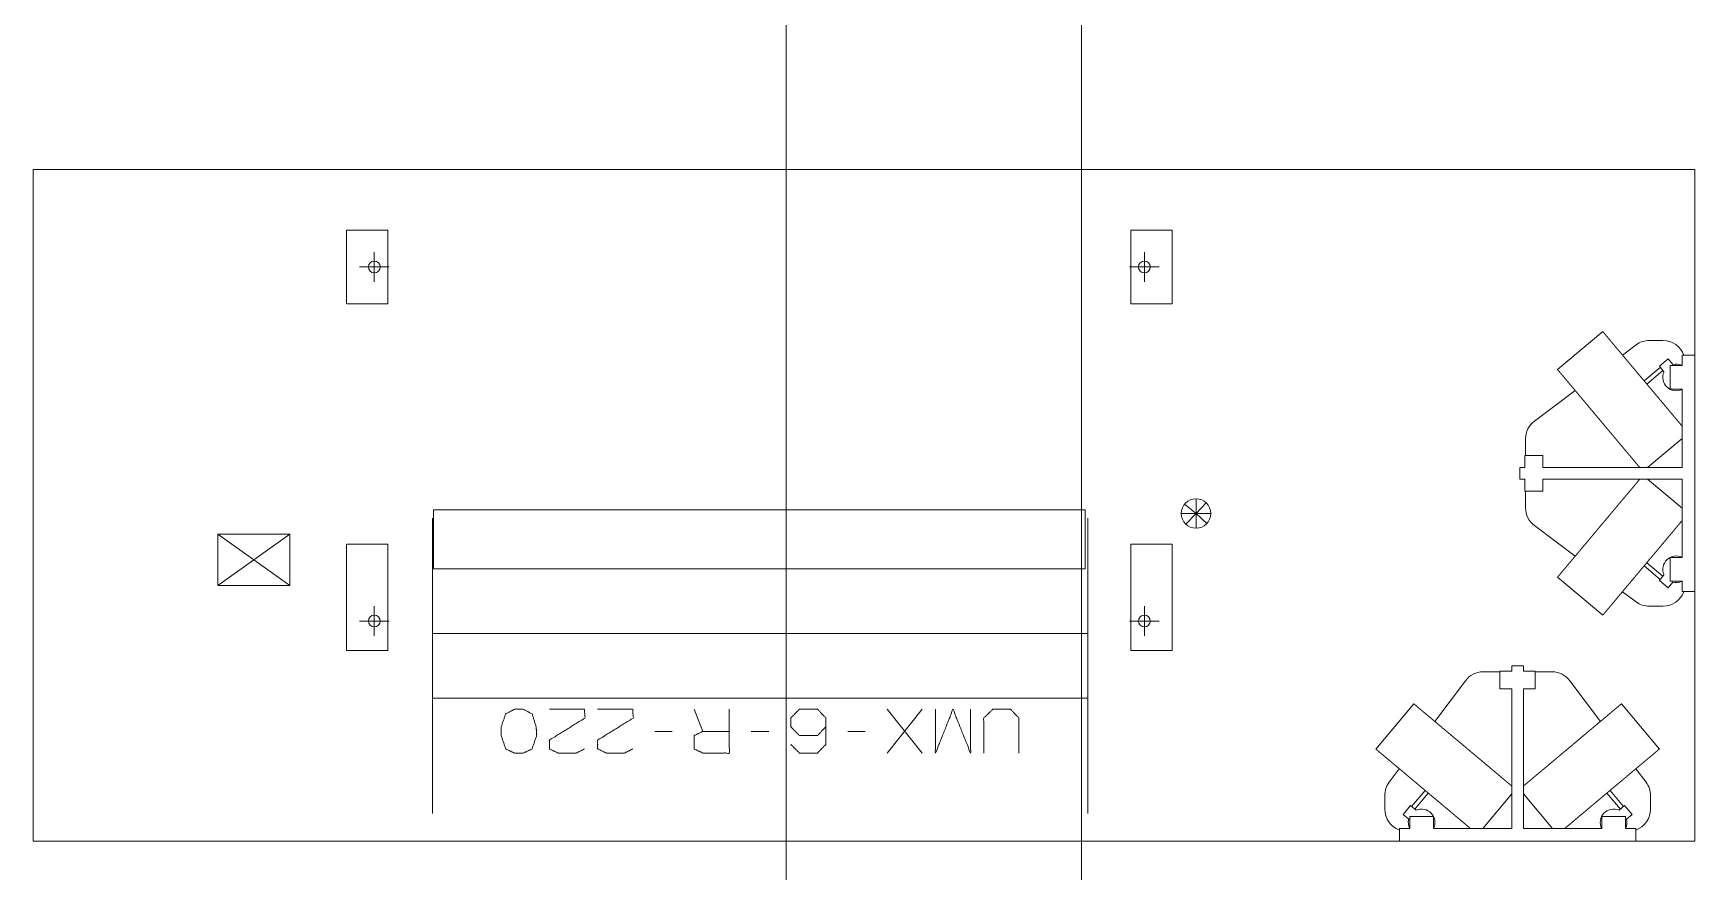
# Model space of a CAD drawing. Header units: millimetres. Extents: x 3056 to 110866, y 16649 to 58349.
# Drawn here: x 21756 to 27383, y 21369 to 24209 of the extents above; entities that cross this region are included whole.
import ezdxf

# ---------------------------------------------------------------- set-up
doc = ezdxf.new("R2010")
doc.units = ezdxf.units.MM
doc.layers.add('1', color=7, linetype='Continuous', true_color=0xffffff)

msp = doc.modelspace()

# ---------------------------------------------------------------- linework, layer by layer
at = {"layer": '1', "color": 143, "linetype": 'Continuous', "lineweight": 13}
for p, q in [((24306.5, 54363.3), (24306.5, 17870.4)), ((25306.5, 17870.4), (25306.5, 52663.3))]:
    msp.add_line(p, q, dxfattribs=at)
at = {"layer": '1', "color": 80, "linetype": 'Continuous', "lineweight": 13}
for p, q in [((21756.5, 21473.3), (21756.5, 23747.3)), ((21756.5, 21473.3), (21756.5, 23747.3)), ((21756.5, 23747.3), (27383.5, 23747.3)), ((21756.5, 23747.3), (27383.5, 23747.3)), ((27383.5, 23747.3), (27383.5, 21473.3)), ((27383.5, 23747.3), (27383.5, 21473.3)), ((22957, 23542.3), (22817, 23542.3)), ((22817, 23542.3), (22817, 23292.3)), ((22957, 23292.3), (22957, 23542.3)), ((25614, 23542.3), (25474, 23542.3)), ((25474, 23542.3), (25474, 23292.3)), ((25614, 23292.3), (25614, 23542.3)), ((22911.5, 23367.3), (22911.5, 23467.3)), ((25519.5, 23367.3), (25519.5, 23467.3)), ((22961.5, 23417.3), (22861.5, 23417.3)), ((25569.5, 23417.3), (25469.5, 23417.3)), ((22817, 23292.3), (22957, 23292.3)), ((25474, 23292.3), (25614, 23292.3)), ((27071.8, 23198.6), (26918.6, 23070)), ((27184.5, 23153.3), (27138.7, 23118.9)), ((27229.5, 23168.3), (27275.5, 23168.3)), ((27266.4, 23077.2), (27212, 23031.6)), ((27263.5, 23080.7), (27293.6, 23105.9)), ((27279.2, 23061.9), (27263.5, 23080.7)), ((27309.3, 23087.2), (27293.6, 23105.9)), ((27340.5, 23083.3), (27300.5, 23083.3)), ((27300.5, 23003.3), (27300.5, 23083.3)), ((27340.5, 23118.3), (27340.5, 23083.3)), ((27383.5, 23118.3), (27340.5, 23118.3)), ((27221, 23020.8), (27275.4, 23066.5)), ((26978.4, 22998.8), (26840.5, 22895.3)), ((27340.5, 23003.3), (27300.5, 23003.3)), ((27340.5, 23003.3), (27340.5, 22738.3)), ((26810.5, 22778.3), (26810.5, 22835.3)), ((27223.4, 22738.3), (27340.5, 22836.5)), ((26808.5, 22738.3), (26790.5, 22738.3)), ((26790.5, 22698.3), (26790.5, 22738.3)), ((26868.5, 22778.3), (26808.5, 22778.3)), ((26808.5, 22738.3), (26808.5, 22778.3)), ((26868.5, 22738.3), (26868.5, 22778.3)), ((27340.5, 22738.3), (26868.5, 22738.3)), ((26808.5, 22698.3), (26790.5, 22698.3)), ((26805.8, 22698), (26805.8, 22698.3)), ((26805.8, 22698), (26808.5, 22698.1)), ((26808.5, 22698.3), (26808.5, 22658.3)), ((27340.5, 22698.3), (26868.5, 22698.3)), ((26868.5, 22698.3), (26868.5, 22658.3)), ((27340.5, 22600.1), (27223.4, 22698.3)), ((27340.5, 22698.3), (27340.5, 22433.3)), ((25694.5, 22582.3), (25694.5, 22632.3)), ((26868.5, 22658.3), (26808.5, 22658.3)), ((26810.5, 22601.3), (26810.5, 22658.3)), ((23111.5, 22395.3), (23111.5, 22595.3)), ((23111.5, 22595.3), (25319.5, 22595.3)), ((25319.5, 22595.3), (25319.5, 22395.3)), ((25694.5, 22582.3), (25644.5, 22582.3)), ((25694.5, 22582.3), (25655.6, 22613.8)), ((25694.5, 22582.3), (25660.1, 22545.9)), ((25694.5, 22582.3), (25728.8, 22618.7)), ((25694.5, 22582.3), (25694.5, 22532.3)), ((25694.5, 22582.3), (25744.5, 22582.3)), ((25694.5, 22582.3), (25730.8, 22548)), ((22381.5, 22512.3), (22625.5, 22338.3)), ((22381.5, 22512.3), (22625.5, 22512.3)), ((22381.5, 22338.3), (22381.5, 22512.3)), ((22625.5, 22512.3), (22503.5, 22425.3)), ((22625.5, 22512.3), (22625.5, 22338.3)), ((26840.5, 22541.3), (26978.4, 22437.8)), ((22817, 22478.3), (22817, 22118.3)), ((22957, 22478.3), (22817, 22478.3)), ((22957, 22118.3), (22957, 22478.3)), ((25614, 22478.3), (25474, 22478.3)), ((25474, 22478.3), (25474, 22118.3)), ((25614, 22118.3), (25614, 22478.3)), ((22381.5, 22338.3), (22503.5, 22425.3)), ((27212, 22405), (27266.4, 22359.4)), ((27275.4, 22370.1), (27221, 22415.8)), ((27300.5, 22353.3), (27300.5, 22433.3)), ((27340.5, 22433.3), (27300.5, 22433.3)), ((25319.5, 22395.3), (23111.5, 22395.3)), ((26918.6, 22366.6), (27071.8, 22238)), ((27279.2, 22374.7), (27263.5, 22355.9)), ((27263.5, 22355.9), (27293.6, 22330.7)), ((27309.3, 22349.4), (27293.6, 22330.7)), ((27340.5, 22353.3), (27300.5, 22353.3)), ((27340.5, 22353.3), (27340.5, 22318.3)), ((22625.5, 22338.3), (22381.5, 22338.3)), ((27138.7, 22317.7), (27184.5, 22283.3)), ((27383.5, 22318.3), (27340.5, 22318.3)), ((22911.5, 22168.3), (22911.5, 22268.3)), ((25519.5, 22168.3), (25519.5, 22268.3)), ((27275.5, 22268.3), (27229.5, 22268.3)), ((22961.5, 22218.3), (22861.5, 22218.3)), ((25328.4, 22176.2), (23108.5, 22176.2)), ((25569.5, 22218.3), (25469.5, 22218.3)), ((22817, 22118.3), (22957, 22118.3)), ((25474, 22118.3), (25614, 22118.3)), ((26763.5, 22048.3), (26763.5, 22066.3)), ((26763.5, 22066.3), (26803.5, 22066.3)), ((26803.5, 22048.3), (26803.5, 22066.3)), ((26606.5, 22016.3), (26503, 21878.3)), ((26666.5, 22046.3), (26723.5, 22046.3)), ((26763.5, 22048.3), (26723.5, 22048.3)), ((26723.5, 21988.3), (26723.5, 22048.3)), ((26763.2, 22050.9), (26763.3, 22048.3)), ((26763.2, 22050.9), (26763.5, 22050.9)), ((26803.5, 22048.3), (26843.5, 22048.3)), ((26843.5, 21988.3), (26843.5, 22048.3)), ((26843.5, 22046.3), (26900.5, 22046.3)), ((27063.9, 21878.3), (26960.5, 22016.3)), ((23108.5, 21957.1), (25328.4, 21957.1)), ((26763.5, 21988.3), (26723.5, 21988.3)), ((26763.5, 21516.3), (26763.5, 21988.3)), ((26803.5, 21516.3), (26803.5, 21988.3)), ((26803.5, 21988.3), (26843.5, 21988.3)), ((23994.9, 21919.6), (24024.6, 21844.6)), ((24767.4, 21919.6), (24648.6, 21771.2)), ((24648.6, 21919.6), (24767.4, 21771.2)), ((26431.8, 21938.1), (26303.2, 21784.9)), ((27263.7, 21784.9), (27135.2, 21938.1)), ((23861.1, 21844.6), (23920.5, 21844.6)), ((24188, 21844.6), (24247.4, 21844.6)), ((24514.9, 21844.6), (24574.3, 21844.6)), ((26382.8, 21718.1), (26348.5, 21672.3)), ((27218.5, 21672.3), (27184.1, 21718.1)), ((26333.5, 21581.3), (26333.5, 21627.3)), ((26470.2, 21644.8), (26424.6, 21590.4)), ((26435.3, 21581.4), (26480.9, 21635.8)), ((26665.2, 21516.3), (26763.5, 21633.4)), ((26803.5, 21633.4), (26901.7, 21516.3)), ((27086, 21635.8), (27131.7, 21581.4)), ((27142.4, 21590.4), (27096.7, 21644.8)), ((27233.5, 21627.3), (27233.5, 21581.3)), ((26421.1, 21593.3), (26395.9, 21563.2)), ((26414.6, 21547.4), (26395.9, 21563.2)), ((26418.5, 21516.3), (26418.5, 21556.3)), ((26418.5, 21556.3), (26498.5, 21556.3)), ((26439.9, 21577.5), (26421.1, 21593.3)), ((26498.5, 21516.3), (26498.5, 21556.3)), ((27068.5, 21516.3), (27068.5, 21556.3)), ((27068.5, 21556.3), (27148.5, 21556.3)), ((27127.1, 21577.5), (27145.8, 21593.3)), ((27145.8, 21593.3), (27171.1, 21563.2)), ((27148.5, 21516.3), (27148.5, 21556.3)), ((27152.3, 21547.4), (27171.1, 21563.2)), ((26383.5, 21473.3), (26383.5, 21516.3)), ((26418.5, 21516.3), (26383.5, 21516.3)), ((26763.5, 21516.3), (26498.5, 21516.3)), ((27068.5, 21516.3), (26803.5, 21516.3)), ((27183.5, 21516.3), (27148.5, 21516.3)), ((27183.5, 21473.3), (27183.5, 21516.3)), ((27383.5, 21473.3), (21756.5, 21473.3)), ((27383.5, 21473.3), (21756.5, 21473.3))]:
    msp.add_line(p, q, dxfattribs=at)
for centre, radius in [((22911.5, 23417.3), 20), ((25519.5, 23417.3), 20), ((25694.5, 22582.3), 50), ((22911.5, 22218.3), 20), ((25519.5, 22218.3), 20)]:
    msp.add_circle(centre, radius, dxfattribs=at)
for centre, radius, start, end in [((27229.5, 23093.3), 75, 90, 126.8699), ((27275.5, 23093.3), 75, 19.4723, 90), ((27320.5, 23043.3), 45.2, 63.7683, 104.2622), ((27320.5, 23043.3), 45.2, 155.7378, 296.2321), ((26885.5, 22835.3), 75, 126.8699, 180), ((26885.5, 22601.3), 75, 180, 233.1301), ((27320.5, 22393.3), 45.2, 63.7679, 204.2622), ((27320.5, 22393.3), 45.2, 255.7378, 296.2317), ((27229.5, 22343.3), 75, 233.1301, 270), ((27275.5, 22343.3), 75, 270, 340.5277), ((26666.5, 21971.3), 75, 90, 143.1301), ((26900.5, 21971.3), 75, 36.8699, 90), ((26408.5, 21627.3), 75, 143.1301, 180), ((27158.5, 21627.3), 75, 0, 36.8699), ((26408.5, 21581.3), 75, 180, 250.5277), ((26458.5, 21536.3), 45.2, 333.7679, 114.2622), ((27108.5, 21536.3), 45.2, 65.7378, 206.2321), ((27158.5, 21581.3), 75, 289.4723, 0), ((26458.5, 21536.3), 45.2, 165.7378, 206.2317), ((27108.5, 21536.3), 45.2, 333.7683, 14.2622)]:
    msp.add_arc(centre, radius, start, end, dxfattribs=at)
for points, knots in [([(27216.5, 23026.2), (27214.3, 23028.8), (27212.1, 23031.4), (27207.7, 23036.6), (27203.4, 23041.8), (27201.2, 23044.4), (27196.9, 23049.6), (27194.7, 23052.1), (27190.4, 23057.3), (27186.1, 23062.4), (27184, 23064.9), (27181.9, 23067.4), (27179.8, 23070), (27175.5, 23075), (27173.5, 23077.5), (27171.4, 23080), (27169.3, 23082.4), (27167.2, 23084.9), (27165.2, 23087.3), (27161.1, 23092.2), (27159.1, 23094.6), (27157.1, 23096.9), (27153.2, 23101.7), (27151.2, 23104), (27149.3, 23106.3), (27147.3, 23108.6), (27143.5, 23113.1), (27141.7, 23115.4), (27138, 23119.8), (27136.1, 23121.9), (27132.5, 23126.2), (27130.8, 23128.4), (27127.3, 23132.5), (27123.9, 23136.5), (27122.2, 23138.5), (27119, 23142.4), (27117.3, 23144.3), (27115.8, 23146.2), (27114.2, 23148.1), (27111.2, 23151.7), (27108.2, 23155.2), (27106.8, 23156.9), (27104, 23160.2), (27102.6, 23161.9), (27101.3, 23163.5), (27100, 23165), (27097.5, 23168.1), (27095, 23170.9), (27093.9, 23172.3), (27091.6, 23175), (27090.5, 23176.3), (27089.5, 23177.6), (27088.4, 23178.8), (27087.4, 23180), (27086.4, 23181.2), (27085.5, 23182.3), (27084.6, 23183.4), (27082.9, 23185.4), (27082.1, 23186.4), (27081.3, 23187.4), (27079.8, 23189.1), (27079.1, 23189.9), (27078.4, 23190.8), (27077.8, 23191.5), (27077.2, 23192.2), (27076.1, 23193.6), (27075.6, 23194.1), (27075.1, 23194.7), (27074.2, 23195.7), (27073.9, 23196.2), (27073.5, 23196.6), (27072.9, 23197.3), (27072.4, 23197.9), (27072.3, 23198.1), (27072.1, 23198.2), (27072, 23198.4), (27071.9, 23198.5), (27071.9, 23198.5), (27071.8, 23198.6)], [0, 0, 0.015107, 0.030207, 0.060389, 0.090504, 0.10552, 0.13551, 0.150467, 0.180257, 0.209888, 0.224603, 0.239318, 0.253925, 0.283021, 0.297504, 0.31186, 0.326209, 0.340414, 0.354612, 0.38269, 0.396547, 0.41041, 0.43777, 0.451243, 0.464722, 0.477994, 0.504295, 0.517341, 0.542948, 0.55551, 0.580367, 0.59267, 0.616725, 0.640213, 0.651673, 0.674276, 0.685428, 0.69627, 0.707104, 0.728138, 0.748512, 0.758361, 0.777692, 0.787183, 0.796323, 0.805454, 0.822983, 0.839767, 0.84778, 0.863405, 0.871018, 0.878237, 0.885458, 0.892277, 0.899089, 0.905498, 0.9119, 0.923886, 0.929445, 0.935013, 0.945296, 0.950012, 0.95472, 0.958993, 0.963275, 0.970937, 0.974333, 0.977722, 0.983615, 0.986119, 0.988616, 0.992705, 0.995894, 0.997037, 0.998181, 0.998857, 0.999549, 0.999775, 1, 1]), ([(27063.3, 22897.6), (27061.1, 22900.2), (27058.9, 22902.9), (27056.7, 22905.5), (27054.5, 22908.1), (27052.4, 22910.6), (27048, 22915.8), (27045.8, 22918.4), (27041.5, 22923.6), (27037.2, 22928.7), (27032.9, 22933.8), (27030.8, 22936.4), (27028.7, 22938.9), (27026.5, 22941.4), (27024.4, 22943.9), (27022.3, 22946.4), (27018.2, 22951.4), (27016.1, 22953.9), (27012, 22958.8), (27007.9, 22963.6), (27005.9, 22966), (27001.9, 22970.7), (27000, 22973.1), (26996.1, 22977.7), (26992.2, 22982.3), (26990.3, 22984.6), (26986.6, 22989), (26982.9, 22993.4), (26981.1, 22995.6), (26977.6, 22999.8), (26974.1, 23003.9), (26970.7, 23008), (26969, 23010), (26967.4, 23011.9), (26965.8, 23013.9), (26962.6, 23017.7), (26961, 23019.5), (26958, 23023.1), (26956.5, 23024.9), (26955, 23026.7), (26952.2, 23030.1), (26950.8, 23031.7), (26948.1, 23034.9), (26946.8, 23036.5), (26944.2, 23039.5), (26941.8, 23042.4), (26939.5, 23045.1), (26938.4, 23046.5), (26937.3, 23047.8), (26936.3, 23049), (26934.2, 23051.4), (26932.3, 23053.7), (26931.4, 23054.8), (26930.5, 23055.9), (26929.7, 23056.9), (26928, 23058.8), (26926.6, 23060.6), (26925.9, 23061.4), (26924.6, 23062.9), (26924, 23063.7), (26923.4, 23064.3), (26922.8, 23065), (26922.4, 23065.6), (26921.9, 23066.2), (26921, 23067.2), (26920.3, 23068), (26920, 23068.4), (26919.7, 23068.7), (26919.5, 23069), (26919.2, 23069.3), (26919.1, 23069.5), (26918.9, 23069.7), (26918.8, 23069.8), (26918.7, 23069.9), (26918.7, 23070), (26918.6, 23070)], [0, 0, 0.0151, 0.030198, 0.045289, 0.060373, 0.075438, 0.105521, 0.120536, 0.150468, 0.180249, 0.20988, 0.224596, 0.23932, 0.253927, 0.268534, 0.283016, 0.311853, 0.326202, 0.354598, 0.382677, 0.39655, 0.424094, 0.437766, 0.464726, 0.491252, 0.504298, 0.53014, 0.555506, 0.568068, 0.592658, 0.616713, 0.64021, 0.651669, 0.663121, 0.674273, 0.696266, 0.70711, 0.728143, 0.738326, 0.74851, 0.768192, 0.777691, 0.79632, 0.805451, 0.82298, 0.839757, 0.855783, 0.863396, 0.871016, 0.878237, 0.892275, 0.905488, 0.911899, 0.917892, 0.923877, 0.935011, 0.945294, 0.95001, 0.959, 0.963273, 0.967105, 0.970944, 0.974333, 0.97773, 0.983623, 0.988614, 0.990668, 0.992713, 0.994307, 0.995892, 0.997037, 0.99818, 0.998865, 0.999541, 0.999774, 1, 1]), ([(27340.5, 22878.4), (27338.2, 22881.2), (27335.7, 22884.1), (27334.5, 22885.6), (27331.9, 22888.7), (27330.6, 22890.2), (27327.8, 22893.5), (27325, 22896.9), (27322, 22900.4), (27319, 22904), (27315.8, 22907.8), (27312.6, 22911.6), (27309.3, 22915.6), (27305.9, 22919.6), (27304.2, 22921.7), (27302.4, 22923.8), (27300.6, 22925.9), (27297, 22930.2), (27295.2, 22932.4), (27291.5, 22936.8), (27289.6, 22939.1), (27285.8, 22943.6), (27283.9, 22945.9), (27281.9, 22948.2), (27278, 22952.9), (27276, 22955.3), (27272, 22960.1), (27269.9, 22962.5), (27265.8, 22967.4), (27263.8, 22969.8), (27261.7, 22972.3), (27257.5, 22977.3), (27255.4, 22979.8), (27253.3, 22982.3), (27251.2, 22984.8), (27249.1, 22987.4), (27244.8, 22992.5), (27242.6, 22995), (27240.5, 22997.6), (27238.3, 23000.2), (27234, 23005.4), (27229.6, 23010.6), (27227.4, 23013.2), (27225.2, 23015.8), (27220.9, 23021), (27218.7, 23023.6), (27216.5, 23026.2)], [0, 0, 0.018644, 0.038194, 0.048417, 0.069272, 0.079913, 0.102062, 0.125019, 0.148795, 0.173339, 0.198643, 0.224677, 0.251431, 0.278877, 0.292926, 0.306974, 0.321345, 0.350388, 0.365059, 0.394988, 0.410234, 0.44098, 0.45648, 0.472242, 0.503982, 0.519978, 0.552399, 0.568823, 0.601838, 0.618448, 0.635232, 0.668948, 0.685899, 0.702985, 0.720062, 0.737275, 0.771828, 0.789148, 0.806566, 0.823993, 0.858994, 0.894141, 0.911763, 0.929376, 0.964677, 0.98234, 1, 1]), ([(27197, 22738.3), (27195.3, 22740.4), (27194.3, 22741.5), (27193.4, 22742.6), (27191.4, 22744.9), (27189.3, 22747.4), (27188.2, 22748.7), (27186, 22751.4), (27184.8, 22752.8), (27183.6, 22754.2), (27181.1, 22757.2), (27179.9, 22758.7), (27178.6, 22760.3), (27177.2, 22761.8), (27174.5, 22765.1), (27171.6, 22768.5), (27168.7, 22772), (27167.2, 22773.8), (27164.1, 22777.5), (27162.5, 22779.4), (27160.9, 22781.3), (27157.6, 22785.2), (27156, 22787.2), (27154.3, 22789.2), (27152.6, 22791.2), (27149.1, 22795.4), (27145.5, 22799.6), (27141.9, 22803.9), (27140, 22806.2), (27138.2, 22808.4), (27134.4, 22812.9), (27130.6, 22817.4), (27128.6, 22819.8), (27126.7, 22822.1), (27124.7, 22824.5), (27120.7, 22829.2), (27118.7, 22831.6), (27116.7, 22834), (27112.6, 22838.9), (27110.5, 22841.3), (27106.4, 22846.3), (27104.3, 22848.8), (27100, 22853.8), (27097.9, 22856.3), (27095.8, 22858.9), (27091.5, 22864), (27089.4, 22866.5), (27087.2, 22869.1), (27085.1, 22871.7), (27080.7, 22876.8), (27076.4, 22882), (27072, 22887.2), (27067.6, 22892.4), (27065.5, 22895), (27063.3, 22897.6)], [0, 0, 0.012929, 0.019844, 0.02676, 0.041476, 0.057078, 0.065302, 0.082185, 0.090842, 0.099917, 0.118461, 0.127931, 0.137808, 0.147694, 0.168225, 0.189513, 0.211551, 0.222936, 0.246039, 0.257767, 0.269838, 0.294304, 0.306701, 0.319411, 0.332124, 0.358161, 0.384795, 0.411978, 0.425837, 0.439704, 0.467945, 0.496673, 0.511271, 0.525861, 0.540676, 0.570507, 0.58552, 0.600724, 0.631302, 0.646687, 0.677763, 0.693454, 0.724962, 0.74078, 0.756724, 0.788712, 0.804754, 0.820888, 0.837021, 0.869432, 0.901971, 0.934599, 0.967281, 0.983641, 1, 1]), ([(26918.6, 22366.6), (26918.7, 22366.6), (26918.7, 22366.7), (26918.8, 22366.8), (26918.9, 22366.9), (26919.1, 22367.1), (26919.2, 22367.3), (26919.5, 22367.6), (26919.7, 22367.8), (26920, 22368.2), (26920.7, 22369), (26921, 22369.4), (26921.4, 22369.9), (26921.9, 22370.4), (26922.4, 22371), (26922.8, 22371.6), (26923.4, 22372.3), (26924, 22372.9), (26924.6, 22373.7), (26925.2, 22374.4), (26926.6, 22376), (26927.3, 22376.9), (26928.1, 22377.8), (26929.7, 22379.7), (26930.5, 22380.8), (26932.3, 22382.9), (26933.3, 22384), (26934.2, 22385.2), (26935.2, 22386.4), (26937.3, 22388.8), (26939.5, 22391.5), (26941.8, 22394.2), (26944.3, 22397.1), (26945.5, 22398.6), (26948.1, 22401.7), (26949.5, 22403.3), (26952.2, 22406.6), (26955.1, 22410), (26958, 22413.5), (26959.5, 22415.3), (26962.6, 22419), (26964.2, 22420.9), (26967.4, 22424.7), (26970.7, 22428.7), (26972.4, 22430.7), (26974.1, 22432.7), (26977.6, 22436.9), (26981.2, 22441.1), (26984.8, 22445.4), (26988.5, 22449.9), (26990.4, 22452.1), (26992.3, 22454.4), (26994.2, 22456.7), (26998.1, 22461.3), (27000, 22463.6), (27004, 22468.3), (27006, 22470.7), (27008, 22473.1), (27012.1, 22477.9), (27016.2, 22482.8), (27020.3, 22487.8), (27024.5, 22492.8), (27028.8, 22497.8), (27033, 22502.9), (27035.2, 22505.5), (27037.3, 22508), (27039.5, 22510.6), (27043.8, 22515.7), (27046, 22518.3), (27050.3, 22523.5), (27052.5, 22526.1), (27056.8, 22531.3), (27059, 22533.9), (27063.4, 22539.1), (27067.8, 22544.3), (27070, 22546.9), (27074.3, 22552.1), (27076.5, 22554.7), (27080.8, 22559.9), (27083, 22562.5), (27087.3, 22567.6), (27089.5, 22570.2), (27093.8, 22575.3), (27098, 22580.4), (27102.3, 22585.4), (27106.4, 22590.4), (27108.5, 22592.9), (27110.6, 22595.3), (27114.7, 22600.2), (27116.7, 22602.7), (27120.8, 22607.5), (27124.8, 22612.2), (27126.7, 22614.6), (27130.6, 22619.2), (27134.5, 22623.8), (27136.4, 22626), (27138.2, 22628.3), (27141.9, 22632.7), (27143.8, 22634.9), (27145.6, 22637), (27149.1, 22641.3), (27152.6, 22645.4), (27156, 22649.5), (27157.7, 22651.4), (27160.9, 22655.3), (27164.1, 22659.1), (27165.7, 22661), (27168.7, 22664.6), (27171.7, 22668.1), (27173.1, 22669.8), (27174.5, 22671.5), (27177.2, 22674.8), (27178.6, 22676.3), (27179.9, 22677.9), (27181.1, 22679.4), (27182.4, 22680.9), (27184.8, 22683.8), (27187.2, 22686.6), (27189.3, 22689.2), (27191.4, 22691.7), (27192.4, 22692.9), (27193.4, 22694), (27195.2, 22696.2), (27196.1, 22697.3), (27197, 22698.3)], [0, 0, 0.000117, 0.000239, 0.000595, 0.00095, 0.001544, 0.002134, 0.002967, 0.003795, 0.004858, 0.007222, 0.008518, 0.010054, 0.011589, 0.01335, 0.015115, 0.017115, 0.01911, 0.02133, 0.023555, 0.028457, 0.031133, 0.033804, 0.039599, 0.042713, 0.049163, 0.052493, 0.056041, 0.059585, 0.067097, 0.075025, 0.083353, 0.092088, 0.096642, 0.105958, 0.110707, 0.120579, 0.130823, 0.141414, 0.146888, 0.157996, 0.163638, 0.175236, 0.187154, 0.193261, 0.199372, 0.211885, 0.22468, 0.237739, 0.251063, 0.257846, 0.264629, 0.271526, 0.285439, 0.292448, 0.306674, 0.313883, 0.321095, 0.335699, 0.350471, 0.365395, 0.380463, 0.395652, 0.410958, 0.418661, 0.426368, 0.43411, 0.449637, 0.457413, 0.473036, 0.480864, 0.496539, 0.504385, 0.52009, 0.535791, 0.543637, 0.559311, 0.56714, 0.582754, 0.590534, 0.606053, 0.613799, 0.629196, 0.644498, 0.659682, 0.674741, 0.682201, 0.689657, 0.704421, 0.711716, 0.726215, 0.740532, 0.747637, 0.761645, 0.775429, 0.782203, 0.788979, 0.802285, 0.808808, 0.815335, 0.828113, 0.840604, 0.852809, 0.858759, 0.8705, 0.881916, 0.887545, 0.898466, 0.909041, 0.91415, 0.919259, 0.929113, 0.933853, 0.938594, 0.943144, 0.947689, 0.956398, 0.964704, 0.972607, 0.980092, 0.983623, 0.987158, 0.993794, 0.996899, 1, 1]), ([(23108.5, 22566.6), (23108.5, 22566.5), (23108.5, 22566.2), (23108.5, 22566), (23108.5, 22565.3), (23108.5, 22564.5), (23108.5, 22563.5), (23108.5, 22562.2), (23108.5, 22560.8), (23108.5, 22559.1), (23108.5, 22557.3), (23108.5, 22555.2), (23108.5, 22552.9), (23108.5, 22550.5), (23108.5, 22547.8), (23108.5, 22544.9), (23108.5, 22541.8), (23108.5, 22538.6), (23108.5, 22536.9), (23108.5, 22533.3), (23108.5, 22529.6), (23108.5, 22525.6), (23108.5, 22521.5), (23108.5, 22517.1), (23108.5, 22512.6), (23108.5, 22507.9), (23108.5, 22503), (23108.5, 22498), (23108.5, 22492.7), (23108.5, 22487.3), (23108.5, 22481.7), (23108.5, 22475.9), (23108.5, 22472.9), (23108.5, 22466.9), (23108.5, 22460.7), (23108.5, 22454.3), (23108.5, 22447.8), (23108.5, 22441.1), (23108.5, 22434.3), (23108.5, 22427.3), (23108.5, 22423.8), (23108.5, 22416.6), (23108.5, 22409.2), (23108.5, 22401.7), (23108.5, 22394.1), (23108.5, 22386.3), (23108.5, 22378.4), (23108.5, 22370.4), (23108.5, 22362.2), (23108.5, 22353.9), (23108.5, 22345.5), (23108.5, 22337), (23108.5, 22328.3), (23108.5, 22319.6), (23108.5, 22310.7), (23108.5, 22301.8), (23108.5, 22297.3), (23108.5, 22288.2), (23108.5, 22279), (23108.5, 22269.7), (23108.5, 22260.3), (23108.5, 22250.9), (23108.5, 22241.4), (23108.5, 22236.6), (23108.5, 22227), (23108.5, 22217.3), (23108.5, 22207.5), (23108.5, 22202.6), (23108.5, 22192.8), (23108.5, 22182.9), (23108.5, 22172.9), (23108.5, 22162.9), (23108.5, 22152.9), (23108.5, 22142.8), (23108.5, 22132.8), (23108.5, 22122.6), (23108.5, 22112.5), (23108.5, 22102.3), (23108.5, 22092.1), (23108.5, 22081.9), (23108.5, 22071.7), (23108.5, 22066.6)], [0, 0, 0.000212, 0.000836, 0.001355, 0.002603, 0.004265, 0.006339, 0.008832, 0.011737, 0.015049, 0.018775, 0.022908, 0.027448, 0.03239, 0.037735, 0.043481, 0.049625, 0.056166, 0.059536, 0.066664, 0.074184, 0.082084, 0.090371, 0.099033, 0.108071, 0.11748, 0.127259, 0.137398, 0.147896, 0.158749, 0.169952, 0.181498, 0.187446, 0.1995, 0.211894, 0.224609, 0.237653, 0.251009, 0.264678, 0.278653, 0.285717, 0.300142, 0.314858, 0.32986, 0.345143, 0.360695, 0.376511, 0.392587, 0.408917, 0.425496, 0.442313, 0.459363, 0.476635, 0.494124, 0.511824, 0.529731, 0.53878, 0.556973, 0.57535, 0.593908, 0.61263, 0.631516, 0.650555, 0.660112, 0.679368, 0.698752, 0.718267, 0.728083, 0.747768, 0.767559, 0.787445, 0.807421, 0.827476, 0.847603, 0.867793, 0.888039, 0.908333, 0.928663, 0.949026, 0.969406, 0.9898, 1, 1]), ([(25328.5, 22066.6), (25328.5, 22076.8), (25328.5, 22087), (25328.5, 22097.2), (25328.5, 22107.4), (25328.5, 22117.6), (25328.5, 22127.7), (25328.5, 22137.8), (25328.5, 22147.9), (25328.5, 22157.9), (25328.5, 22167.9), (25328.5, 22177.9), (25328.5, 22187.8), (25328.5, 22192.8), (25328.5, 22202.6), (25328.5, 22212.4), (25328.5, 22222.1), (25328.5, 22231.8), (25328.5, 22241.4), (25328.5, 22250.9), (25328.5, 22260.3), (25328.5, 22269.7), (25328.5, 22279), (25328.5, 22288.2), (25328.5, 22292.7), (25328.5, 22301.8), (25328.5, 22310.7), (25328.5, 22319.6), (25328.5, 22328.3), (25328.5, 22337), (25328.5, 22345.5), (25328.5, 22353.9), (25328.5, 22362.2), (25328.5, 22370.4), (25328.5, 22378.4), (25328.5, 22386.3), (25328.5, 22394.1), (25328.5, 22401.7), (25328.5, 22409.2), (25328.5, 22416.6), (25328.5, 22423.8), (25328.5, 22427.3), (25328.5, 22434.3), (25328.5, 22437.8), (25328.5, 22444.5), (25328.5, 22451.1), (25328.5, 22457.6), (25328.5, 22463.8), (25328.5, 22470), (25328.5, 22472.9), (25328.5, 22478.8), (25328.5, 22484.5), (25328.5, 22490), (25328.5, 22495.3), (25328.5, 22500.5), (25328.5, 22505.5), (25328.5, 22510.3), (25328.5, 22514.9), (25328.5, 22517.1), (25328.5, 22521.5), (25328.5, 22525.6), (25328.5, 22529.6), (25328.5, 22533.3), (25328.5, 22536.9), (25328.5, 22540.2), (25328.5, 22543.4), (25328.5, 22546.4), (25328.5, 22549.2), (25328.5, 22551.7), (25328.5, 22554.1), (25328.5, 22555.2), (25328.5, 22557.3), (25328.5, 22559.1), (25328.5, 22560.8), (25328.5, 22562.2), (25328.5, 22563.5), (25328.5, 22564.5), (25328.5, 22565.3), (25328.5, 22566), (25328.5, 22566.4), (25328.5, 22566.6), (25328.5, 22566.6)], [0, 0, 0.020399, 0.040788, 0.061161, 0.08151, 0.101825, 0.122094, 0.142316, 0.162477, 0.18257, 0.202588, 0.222522, 0.242363, 0.252232, 0.271917, 0.29149, 0.310943, 0.330262, 0.349445, 0.368484, 0.38737, 0.406092, 0.42465, 0.443027, 0.452171, 0.470269, 0.488176, 0.505876, 0.523365, 0.540637, 0.557687, 0.574504, 0.591083, 0.607413, 0.623489, 0.639305, 0.654857, 0.67014, 0.685142, 0.699858, 0.714283, 0.721347, 0.735322, 0.742233, 0.755748, 0.768951, 0.781831, 0.794388, 0.806611, 0.812554, 0.824275, 0.835652, 0.84668, 0.857353, 0.867672, 0.877631, 0.887224, 0.896448, 0.900967, 0.909629, 0.917916, 0.925816, 0.933336, 0.940464, 0.9472, 0.953545, 0.959492, 0.965038, 0.970182, 0.974923, 0.977092, 0.981225, 0.984951, 0.988263, 0.991168, 0.993661, 0.995735, 0.997397, 0.998645, 0.999476, 0.999894, 1, 1]), ([(27071.8, 22238), (27071.9, 22238.1), (27071.9, 22238.1), (27072, 22238.2), (27072.1, 22238.3), (27072.3, 22238.5), (27072.7, 22239), (27072.9, 22239.3), (27073.2, 22239.6), (27073.5, 22240), (27074.2, 22240.9), (27075.1, 22241.9), (27075.6, 22242.5), (27076.1, 22243.1), (27077.2, 22244.4), (27078.4, 22245.9), (27079.1, 22246.7), (27079.8, 22247.5), (27081.3, 22249.3), (27082.1, 22250.2), (27082.9, 22251.2), (27084.6, 22253.2), (27085.6, 22254.4), (27086.5, 22255.5), (27088.5, 22257.8), (27089.5, 22259.1), (27090.5, 22260.3), (27092.8, 22262.9), (27095.1, 22265.7), (27096.3, 22267.2), (27097.5, 22268.6), (27098.8, 22270.1), (27100, 22271.6), (27102.7, 22274.8), (27104.1, 22276.4), (27106.9, 22279.8), (27109.8, 22283.2), (27112.8, 22286.8), (27115.9, 22290.5), (27119.1, 22294.3), (27120.7, 22296.2), (27124, 22300.2), (27125.7, 22302.2), (27129.1, 22306.3), (27132.7, 22310.5), (27136.3, 22314.8), (27138.1, 22317), (27141.8, 22321.4), (27143.7, 22323.6), (27147.5, 22328.2), (27149.4, 22330.5), (27153.3, 22335.1), (27155.3, 22337.5), (27157.3, 22339.9), (27161.3, 22344.6), (27163.3, 22347.1), (27165.4, 22349.5), (27167.4, 22351.9), (27169.5, 22354.4), (27173.6, 22359.3), (27177.8, 22364.3), (27182.1, 22369.4), (27184.2, 22371.9), (27186.3, 22374.5), (27190.6, 22379.6), (27194.9, 22384.7), (27197.1, 22387.3), (27201.5, 22392.5), (27205.8, 22397.7), (27208, 22400.3), (27210.2, 22402.9), (27212.4, 22405.5), (27216.7, 22410.7), (27218.9, 22413.3), (27223.3, 22418.5), (27225.5, 22421.1), (27229.8, 22426.3), (27234.2, 22431.5), (27236.3, 22434.1), (27238.5, 22436.7), (27242.8, 22441.8), (27245, 22444.3), (27249.2, 22449.4), (27251.4, 22452), (27255.6, 22457), (27257.7, 22459.5), (27259.8, 22462), (27261.9, 22464.5), (27263.9, 22467), (27268.1, 22471.9), (27272.1, 22476.7), (27276.1, 22481.5), (27280.1, 22486.2), (27282, 22488.5), (27284, 22490.8), (27287.8, 22495.4), (27291.6, 22499.9), (27293.4, 22502.1), (27297.1, 22506.5), (27298.9, 22508.6), (27302.5, 22512.9), (27306, 22517), (27307.7, 22519), (27311, 22523), (27312.7, 22525), (27315.9, 22528.9), (27317.4, 22530.7), (27319, 22532.6), (27322.1, 22536.2), (27323.5, 22538), (27325, 22539.7), (27327.8, 22543.1), (27330.6, 22546.4), (27333.2, 22549.5), (27335.7, 22552.5), (27336.9, 22554), (27338.2, 22555.4), (27340.5, 22558.2)], [0, 0, 0.000126, 0.000242, 0.000615, 0.000984, 0.0016, 0.003078, 0.003937, 0.005038, 0.006143, 0.00884, 0.012021, 0.01385, 0.01568, 0.019823, 0.024434, 0.026973, 0.029517, 0.035063, 0.03807, 0.041076, 0.047538, 0.050999, 0.054455, 0.061808, 0.065704, 0.069596, 0.07782, 0.086458, 0.090988, 0.095513, 0.100245, 0.104978, 0.114829, 0.119953, 0.130387, 0.141191, 0.15236, 0.163883, 0.175747, 0.18176, 0.194119, 0.20046, 0.213286, 0.226409, 0.239815, 0.246587, 0.260403, 0.26744, 0.281628, 0.288783, 0.303321, 0.310696, 0.318076, 0.333032, 0.3406, 0.348173, 0.355831, 0.363489, 0.378967, 0.394588, 0.410344, 0.418277, 0.426213, 0.44219, 0.458247, 0.466319, 0.482484, 0.498699, 0.50682, 0.514954, 0.523084, 0.539361, 0.547505, 0.563778, 0.571908, 0.588141, 0.604328, 0.612391, 0.620458, 0.636511, 0.644493, 0.660402, 0.668329, 0.684068, 0.691874, 0.69968, 0.707406, 0.715136, 0.730434, 0.745552, 0.760486, 0.775217, 0.782471, 0.789729, 0.804011, 0.818055, 0.824945, 0.838598, 0.845353, 0.858592, 0.871531, 0.87785, 0.89033, 0.896491, 0.908491, 0.914315, 0.920144, 0.931451, 0.936925, 0.942394, 0.952973, 0.963175, 0.972985, 0.982396, 0.986904, 0.991407, 1, 1]), ([(23108.5, 22066.6), (23108.5, 22061.5), (23108.5, 22051.4), (23108.5, 22041.2), (23108.5, 22031), (23108.5, 22020.8), (23108.5, 22010.7), (23108.5, 22000.5), (23108.5, 21990.5), (23108.5, 21980.4), (23108.5, 21970.4), (23108.5, 21960.4), (23108.5, 21950.4), (23108.5, 21940.5), (23108.5, 21930.7), (23108.5, 21920.9), (23108.5, 21911.2), (23108.5, 21901.5), (23108.5, 21891.9), (23108.5, 21882.4), (23108.5, 21873), (23108.5, 21863.6), (23108.5, 21854.3), (23108.5, 21845.1), (23108.5, 21836), (23108.5, 21827), (23108.5, 21818.1), (23108.5, 21809.3), (23108.5, 21805), (23108.5, 21796.3), (23108.5, 21787.8), (23108.5, 21779.4), (23108.5, 21771.1), (23108.5, 21762.9), (23108.5, 21754.9), (23108.5, 21747), (23108.5, 21739.2), (23108.5, 21731.6), (23108.5, 21724.1), (23108.5, 21716.7), (23108.5, 21709.5), (23108.5, 21702.4), (23108.5, 21699), (23108.5, 21692.2), (23108.5, 21685.5), (23108.5, 21679), (23108.5, 21672.6), (23108.5, 21666.4), (23108.5, 21660.4), (23108.5, 21654.5), (23108.5, 21648.8), (23108.5, 21643.3), (23108.5, 21638), (23108.5, 21632.8), (23108.5, 21627.8), (23108.5, 21623), (23108.5, 21618.4), (23108.5, 21614), (23108.5, 21609.8), (23108.5, 21605.7), (23108.5, 21601.9), (23108.5, 21598.2), (23108.5, 21594.7), (23108.5, 21591.5), (23108.5, 21588.4), (23108.5, 21585.5), (23108.5, 21582.8), (23108.5, 21580.4), (23108.5, 21578.1), (23108.5, 21577), (23108.5, 21575.1), (23108.5, 21573.3), (23108.5, 21571.7), (23108.5, 21571.1), (23108.5, 21569.8), (23108.5, 21568.8), (23108.5, 21568.3), (23108.5, 21567.6), (23108.5, 21567.3), (23108.5, 21566.9), (23108.5, 21566.7), (23108.5, 21566.6)], [0, 0, 0.010197, 0.030591, 0.050975, 0.071334, 0.091665, 0.111959, 0.132205, 0.152395, 0.172522, 0.192577, 0.212553, 0.232442, 0.25223, 0.271915, 0.291489, 0.310939, 0.330262, 0.349446, 0.368483, 0.387369, 0.406094, 0.424649, 0.443027, 0.461223, 0.479225, 0.497026, 0.514624, 0.523368, 0.54064, 0.55769, 0.574504, 0.59108, 0.607413, 0.623489, 0.639309, 0.654861, 0.670141, 0.685143, 0.699859, 0.714284, 0.72841, 0.735324, 0.748992, 0.762351, 0.775392, 0.788111, 0.800501, 0.812558, 0.824277, 0.835651, 0.846682, 0.857358, 0.867676, 0.877635, 0.887226, 0.89645, 0.9053, 0.913775, 0.921868, 0.929578, 0.936902, 0.943834, 0.950375, 0.956521, 0.962268, 0.967615, 0.972557, 0.977098, 0.979265, 0.983194, 0.986713, 0.989821, 0.991171, 0.993661, 0.995738, 0.996674, 0.998129, 0.998648, 0.999481, 0.999897, 1, 1]), ([(25328.5, 21566.6), (25328.5, 21566.8), (25328.5, 21566.9), (25328.5, 21567.3), (25328.5, 21567.9), (25328.5, 21568.8), (25328.5, 21569.8), (25328.5, 21571.1), (25328.5, 21572.5), (25328.5, 21574.2), (25328.5, 21576), (25328.5, 21578.1), (25328.5, 21580.4), (25328.5, 21582.8), (25328.5, 21585.5), (25328.5, 21588.4), (25328.5, 21591.5), (25328.5, 21593), (25328.5, 21596.4), (25328.5, 21600), (25328.5, 21603.7), (25328.5, 21607.7), (25328.5, 21609.8), (25328.5, 21614), (25328.5, 21618.4), (25328.5, 21623), (25328.5, 21627.8), (25328.5, 21632.8), (25328.5, 21638), (25328.5, 21643.3), (25328.5, 21648.8), (25328.5, 21654.5), (25328.5, 21660.4), (25328.5, 21666.4), (25328.5, 21672.6), (25328.5, 21679), (25328.5, 21685.5), (25328.5, 21692.2), (25328.5, 21699), (25328.5, 21706), (25328.5, 21713.1), (25328.5, 21720.4), (25328.5, 21727.8), (25328.5, 21735.4), (25328.5, 21739.2), (25328.5, 21747), (25328.5, 21754.9), (25328.5, 21762.9), (25328.5, 21771.1), (25328.5, 21779.4), (25328.5, 21787.8), (25328.5, 21796.3), (25328.5, 21805), (25328.5, 21813.7), (25328.5, 21822.6), (25328.5, 21831.5), (25328.5, 21840.6), (25328.5, 21849.7), (25328.5, 21858.9), (25328.5, 21868.3), (25328.5, 21877.7), (25328.5, 21882.4), (25328.5, 21891.9), (25328.5, 21901.5), (25328.5, 21911.2), (25328.5, 21920.9), (25328.5, 21930.7), (25328.5, 21940.5), (25328.5, 21950.4), (25328.5, 21960.4), (25328.5, 21970.4), (25328.5, 21975.4), (25328.5, 21985.4), (25328.5, 21990.5), (25328.5, 22000.5), (25328.5, 22010.7), (25328.5, 22020.8), (25328.5, 22031), (25328.5, 22041.2), (25328.5, 22051.4), (25328.5, 22061.5), (25328.5, 22066.6)], [0, 0, 0.000206, 0.000519, 0.001352, 0.002598, 0.004262, 0.006339, 0.008829, 0.011732, 0.015047, 0.01877, 0.022902, 0.027443, 0.032385, 0.037732, 0.043479, 0.049625, 0.052795, 0.059534, 0.066662, 0.074179, 0.082082, 0.086225, 0.0947, 0.10355, 0.112774, 0.122365, 0.132324, 0.142642, 0.153318, 0.164349, 0.175723, 0.187442, 0.199499, 0.211889, 0.224608, 0.237649, 0.251008, 0.264676, 0.278654, 0.292929, 0.307499, 0.322358, 0.337498, 0.345139, 0.360691, 0.376511, 0.392587, 0.40892, 0.425496, 0.44231, 0.45936, 0.476632, 0.494124, 0.511824, 0.529729, 0.547829, 0.566117, 0.584585, 0.603227, 0.622034, 0.631517, 0.650554, 0.669738, 0.689061, 0.708511, 0.728085, 0.74777, 0.767558, 0.787447, 0.807423, 0.817432, 0.837524, 0.847605, 0.867795, 0.888041, 0.908335, 0.928666, 0.949025, 0.969409, 0.989803, 1, 1]), ([(23386.4, 21919.6), (23356.8, 21904), (23341.1, 21860.2), (23341.1, 21830.5), (23356.8, 21785.2), (23386.4, 21771.2), (23416.1, 21771.2), (23445.8, 21785.2), (23461.4, 21830.5), (23459.9, 21860.2), (23445.8, 21904), (23416.1, 21919.6), (23386.4, 21919.6)], [0, 0, 0.076275, 0.181888, 0.249381, 0.358348, 0.433033, 0.500523, 0.575209, 0.684176, 0.751762, 0.856235, 0.93251, 1, 1]), ([(23623.3, 21785.2), (23595.2, 21771.2), (23534.3, 21771.2), (23504.6, 21785.2), (23504.6, 21814.9), (23624.9, 21889.9), (23623.3, 21919.6), (23504.6, 21919.6)], [0, 0, 0.070635, 0.207517, 0.28131, 0.347997, 0.66647, 0.73325, 1, 1]), ([(23786.8, 21785.2), (23758.6, 21771.2), (23697.7, 21771.2), (23668, 21785.2), (23668, 21814.9), (23788.3, 21889.9), (23786.8, 21919.6), (23668, 21919.6)], [0, 0, 0.070635, 0.207517, 0.28131, 0.347997, 0.66647, 0.73325, 1, 1]), ([(24113.6, 21919.6), (24113.6, 21771.2), (24024.6, 21771.2), (23994.9, 21785.2), (23994.9, 21830.5), (24024.6, 21844.6), (24113.6, 21844.6)], [0, 0, 0.339228, 0.542762, 0.617837, 0.721391, 0.796466, 1, 1]), ([(24440.5, 21860.2), (24412.4, 21830.5), (24351.4, 21830.5), (24321.8, 21860.2), (24321.8, 21889.9), (24351.4, 21919.6), (24412.4, 21919.6), (24440.5, 21889.9), (24440.5, 21800.8), (24412.4, 21771.2), (24351.4, 21771.2), (24321.8, 21800.8)], [0, 0, 0.074327, 0.185084, 0.26139, 0.315347, 0.391653, 0.502411, 0.576737, 0.73861, 0.812937, 0.923694, 1, 1]), ([(24930.8, 21919.6), (24930.8, 21771.2), (24871.4, 21919.6), (24812.1, 21771.2), (24812.1, 21919.6)], [0, 0, 0.240728, 0.5, 0.759272, 1, 1]), ([(25094.3, 21771.2), (25094.3, 21889.9), (25066.1, 21919.6), (25006.8, 21919.6), (24975.5, 21889.9), (24975.5, 21771.2)], [0, 0, 0.311784, 0.419154, 0.575046, 0.688216, 1, 1]), ([(26431.8, 21938.1), (26431.8, 21938.1), (26432, 21938), (26432.1, 21937.9), (26432.5, 21937.5), (26433, 21937.1), (26433.4, 21936.8), (26433.7, 21936.5), (26434.6, 21935.8), (26435.1, 21935.3), (26435.6, 21934.9), (26436.2, 21934.4), (26436.8, 21933.9), (26437.4, 21933.4), (26438.1, 21932.8), (26439.6, 21931.6), (26440.4, 21930.9), (26442.1, 21929.5), (26443, 21928.7), (26444.9, 21927.1), (26445.9, 21926.2), (26447, 21925.4), (26449.2, 21923.5), (26450.3, 21922.5), (26451.5, 21921.5), (26454, 21919.4), (26455.3, 21918.3), (26458, 21916.1), (26459.4, 21914.9), (26460.9, 21913.7), (26463.8, 21911.2), (26465.3, 21910), (26468.5, 21907.3), (26471.8, 21904.6), (26475.2, 21901.7), (26478.7, 21898.8), (26482.3, 21895.7), (26486, 21892.6), (26488, 21891), (26491.9, 21887.7), (26495.9, 21884.3), (26500, 21880.9), (26502, 21879.1), (26504.2, 21877.4), (26508.5, 21873.8), (26510.6, 21872), (26515, 21868.2), (26519.5, 21864.5), (26524.1, 21860.6), (26526.4, 21858.7), (26531.1, 21854.7), (26533.5, 21852.8), (26538.3, 21848.8), (26543.1, 21844.7), (26545.6, 21842.6), (26550.5, 21838.5), (26555.5, 21834.3), (26560.5, 21830.1), (26565.5, 21825.9), (26570.6, 21821.6), (26575.8, 21817.3), (26580.9, 21813), (26583.5, 21810.8), (26588.7, 21806.5), (26593.9, 21802.1), (26596.5, 21799.9), (26599.1, 21797.7), (26604.3, 21793.4), (26606.9, 21791.2), (26612.1, 21786.8), (26617.3, 21782.5), (26619.9, 21780.3), (26625.1, 21775.9), (26627.6, 21773.8), (26632.8, 21769.4), (26635.4, 21767.3), (26637.9, 21765.1), (26643, 21760.9), (26645.5, 21758.7), (26650.6, 21754.5), (26655.6, 21750.3), (26660.5, 21746.2), (26665.4, 21742.1), (26670.3, 21738), (26675, 21734), (26679.8, 21730), (26682.1, 21728.1), (26686.7, 21724.2), (26691.2, 21720.4), (26695.7, 21716.7), (26700, 21713), (26702.2, 21711.2), (26706.4, 21707.6), (26708.5, 21705.9), (26710.6, 21704.2), (26714.6, 21700.8), (26716.6, 21699.1), (26720.5, 21695.8), (26724.3, 21692.7), (26726.2, 21691.1), (26729.8, 21688.1), (26733.3, 21685.1), (26736.7, 21682.3), (26740, 21679.5), (26743.1, 21676.9), (26744.6, 21675.6), (26747.6, 21673.1), (26749, 21671.9), (26751.8, 21669.6), (26754.4, 21667.4), (26755.6, 21666.4), (26758, 21664.4), (26760.3, 21662.4), (26761.4, 21661.5), (26763.5, 21659.8)], [0, 0, 0.000239, 0.000592, 0.00095, 0.002134, 0.003791, 0.004858, 0.005922, 0.00852, 0.010053, 0.011584, 0.013352, 0.015117, 0.01711, 0.019105, 0.023555, 0.026006, 0.031132, 0.033806, 0.039598, 0.042715, 0.045829, 0.052495, 0.056038, 0.059586, 0.067098, 0.071058, 0.079186, 0.083354, 0.087719, 0.096643, 0.101201, 0.110707, 0.120582, 0.130822, 0.141418, 0.152361, 0.163633, 0.169436, 0.181194, 0.193265, 0.205628, 0.211884, 0.218279, 0.231209, 0.237742, 0.251062, 0.264629, 0.27843, 0.285434, 0.29956, 0.306673, 0.321095, 0.335695, 0.34308, 0.35793, 0.372926, 0.388052, 0.403303, 0.418657, 0.434108, 0.449636, 0.457414, 0.473032, 0.488696, 0.49654, 0.504386, 0.520086, 0.527941, 0.543633, 0.559308, 0.567138, 0.58275, 0.590533, 0.606056, 0.613795, 0.621499, 0.636846, 0.644496, 0.659683, 0.674742, 0.689657, 0.704417, 0.719011, 0.733419, 0.747632, 0.754637, 0.768531, 0.782202, 0.795632, 0.808806, 0.815329, 0.828107, 0.834354, 0.840604, 0.852804, 0.858753, 0.870494, 0.881916, 0.887541, 0.898467, 0.909038, 0.919257, 0.929113, 0.93859, 0.943142, 0.952039, 0.956394, 0.964704, 0.972602, 0.976343, 0.983623, 0.990476, 0.993796, 1, 1]), ([(26803.5, 21659.8), (26805.5, 21661.5), (26806.6, 21662.4), (26807.7, 21663.4), (26808.9, 21664.4), (26811.3, 21666.4), (26812.6, 21667.4), (26815.2, 21669.6), (26817.9, 21671.9), (26820.8, 21674.4), (26823.8, 21676.9), (26827, 21679.5), (26830.3, 21682.3), (26833.6, 21685.1), (26837.2, 21688.1), (26839, 21689.6), (26842.6, 21692.7), (26846.4, 21695.8), (26850.3, 21699.1), (26854.3, 21702.5), (26856.3, 21704.2), (26858.4, 21705.9), (26860.5, 21707.6), (26864.7, 21711.2), (26866.9, 21713), (26871.3, 21716.7), (26875.7, 21720.4), (26878, 21722.3), (26880.3, 21724.2), (26884.9, 21728.1), (26887.2, 21730), (26891.9, 21734), (26896.7, 21738), (26901.5, 21742.1), (26906.4, 21746.2), (26911.4, 21750.3), (26916.4, 21754.5), (26921.4, 21758.7), (26923.9, 21760.9), (26929, 21765.1), (26931.6, 21767.3), (26934.1, 21769.4), (26939.3, 21773.8), (26941.9, 21775.9), (26947.1, 21780.3), (26952.3, 21784.6), (26957.5, 21789), (26960.1, 21791.2), (26965.3, 21795.6), (26967.9, 21797.7), (26973.1, 21802.1), (26978.3, 21806.5), (26983.5, 21810.8), (26986, 21813), (26991.2, 21817.3), (26996.3, 21821.6), (27001.4, 21825.9), (27006.5, 21830.1), (27011.5, 21834.3), (27016.5, 21838.5), (27021.4, 21842.6), (27023.8, 21844.7), (27028.7, 21848.8), (27033.5, 21852.8), (27035.8, 21854.7), (27040.5, 21858.7), (27042.8, 21860.6), (27047.4, 21864.5), (27051.9, 21868.2), (27056.3, 21872), (27058.5, 21873.8), (27062.8, 21877.4), (27064.9, 21879.1), (27067, 21880.9), (27071.1, 21884.3), (27075.1, 21887.7), (27079, 21891), (27082.8, 21894.1), (27084.6, 21895.7), (27088.3, 21898.8), (27091.8, 21901.7), (27095.2, 21904.6), (27098.5, 21907.3), (27101.6, 21910), (27103.1, 21911.2), (27106.1, 21913.7), (27107.5, 21914.9), (27108.9, 21916.1), (27111.6, 21918.3), (27112.9, 21919.4), (27115.4, 21921.5), (27116.6, 21922.5), (27117.8, 21923.5), (27120, 21925.4), (27121, 21926.2), (27122, 21927.1), (27123, 21927.9), (27124.9, 21929.5), (27126.6, 21930.9), (27127.4, 21931.6), (27128.8, 21932.8), (27129.5, 21933.4), (27130.2, 21933.9), (27130.7, 21934.4), (27131.3, 21934.9), (27131.8, 21935.3), (27132.4, 21935.8), (27133.2, 21936.5), (27133.6, 21936.8), (27133.9, 21937.1), (27134.5, 21937.5), (27134.9, 21937.9), (27135.1, 21938.1), (27135.1, 21938.1), (27135.2, 21938.1)], [0, 0, 0.006204, 0.009524, 0.012847, 0.016377, 0.023657, 0.027398, 0.035296, 0.043606, 0.052311, 0.06141, 0.070887, 0.080743, 0.090962, 0.101538, 0.106996, 0.118084, 0.129506, 0.141247, 0.153298, 0.159396, 0.165646, 0.171893, 0.184671, 0.191194, 0.204372, 0.217798, 0.224575, 0.231469, 0.245363, 0.252368, 0.266581, 0.280989, 0.295583, 0.310343, 0.325258, 0.340317, 0.355504, 0.363154, 0.378501, 0.386205, 0.393944, 0.409467, 0.41725, 0.432861, 0.448519, 0.464209, 0.472063, 0.487764, 0.495619, 0.511308, 0.526968, 0.542586, 0.550364, 0.565892, 0.581343, 0.596697, 0.611948, 0.627074, 0.64207, 0.65692, 0.664305, 0.678905, 0.693327, 0.70044, 0.714566, 0.72157, 0.735371, 0.748938, 0.762258, 0.768791, 0.781721, 0.788116, 0.794372, 0.806735, 0.818805, 0.830564, 0.842005, 0.847639, 0.858582, 0.869177, 0.879418, 0.889293, 0.898799, 0.903357, 0.912281, 0.916646, 0.920814, 0.928942, 0.932902, 0.940414, 0.943962, 0.947505, 0.954171, 0.957285, 0.960402, 0.963299, 0.968872, 0.973994, 0.976445, 0.980895, 0.98289, 0.984883, 0.986648, 0.988416, 0.989947, 0.99148, 0.994078, 0.995142, 0.996209, 0.997866, 0.99905, 0.999766, 0.999881, 1, 1]), ([(26303.2, 21784.9), (26303.3, 21784.8), (26303.4, 21784.7), (26303.5, 21784.7), (26303.7, 21784.5), (26303.9, 21784.3), (26304.2, 21784.1), (26304.5, 21783.9), (26304.8, 21783.6), (26305.6, 21782.9), (26306, 21782.5), (26306.5, 21782.1), (26307.1, 21781.7), (26307.6, 21781.2), (26308.2, 21780.7), (26308.9, 21780.1), (26310.3, 21779), (26311, 21778.4), (26311.8, 21777.7), (26312.7, 21777), (26313.5, 21776.2), (26315.4, 21774.7), (26317.4, 21773), (26318.4, 21772.1), (26320.6, 21770.3), (26323, 21768.3), (26324.2, 21767.3), (26326.8, 21765.1), (26329.5, 21762.9), (26332.3, 21760.5), (26335.3, 21758), (26336.8, 21756.7), (26340, 21754.1), (26341.6, 21752.7), (26344.9, 21749.9), (26346.6, 21748.5), (26350.2, 21745.5), (26352, 21744), (26355.7, 21740.9), (26359.5, 21737.7), (26363.4, 21734.4), (26367.4, 21731.1), (26369.4, 21729.4), (26373.6, 21725.9), (26377.8, 21722.3), (26382.1, 21718.7), (26384.4, 21716.8), (26386.6, 21715), (26388.8, 21713.1), (26393.4, 21709.3), (26398, 21705.4), (26402.7, 21701.5), (26405, 21699.5), (26409.8, 21695.5), (26412.2, 21693.4), (26417.1, 21689.3), (26422, 21685.2), (26427, 21681), (26429.5, 21678.9), (26434.6, 21674.7), (26437.1, 21672.6), (26442.2, 21668.3), (26444.8, 21666.1), (26449.9, 21661.8), (26455.1, 21657.5), (26460.2, 21653.1), (26462.8, 21651), (26468, 21646.6), (26470.7, 21644.4), (26475.9, 21640), (26478.5, 21637.8), (26483.7, 21633.5), (26486.3, 21631.3), (26491.5, 21626.9), (26496.7, 21622.6), (26499.2, 21620.4), (26504.4, 21616.1), (26507, 21613.9), (26509.5, 21611.8), (26514.6, 21607.5), (26517.2, 21605.4), (26522.2, 21601.2), (26527.2, 21597), (26529.7, 21594.9), (26532.1, 21592.8), (26537, 21588.7), (26539.5, 21586.7), (26544.3, 21582.6), (26549, 21578.7), (26551.4, 21576.7), (26556, 21572.8), (26560.6, 21568.9), (26562.8, 21567.1), (26565.1, 21565.2), (26569.5, 21561.5), (26571.7, 21559.7), (26575.9, 21556.1), (26578.1, 21554.3), (26582.2, 21550.8), (26586.2, 21547.4), (26590.2, 21544.1), (26592.1, 21542.5), (26595.9, 21539.3), (26599.6, 21536.2), (26601.4, 21534.7), (26604.9, 21531.8), (26608.3, 21528.9), (26611.5, 21526.2), (26614.7, 21523.6), (26616.2, 21522.3), (26619.1, 21519.8), (26621.9, 21517.5), (26623.3, 21516.3)], [0, 0, 0.000247, 0.000618, 0.000984, 0.001602, 0.002216, 0.003074, 0.003935, 0.00504, 0.007489, 0.008842, 0.010429, 0.012017, 0.013851, 0.01568, 0.017752, 0.022125, 0.024432, 0.026976, 0.029515, 0.032291, 0.03807, 0.044308, 0.047541, 0.054451, 0.061808, 0.065707, 0.073708, 0.082139, 0.090988, 0.100246, 0.104976, 0.114834, 0.119953, 0.130384, 0.135696, 0.146689, 0.15236, 0.163881, 0.175748, 0.18794, 0.200461, 0.206795, 0.219772, 0.233043, 0.246591, 0.253498, 0.260403, 0.267441, 0.281627, 0.296056, 0.310702, 0.318076, 0.333033, 0.340604, 0.355832, 0.371229, 0.386778, 0.394594, 0.410346, 0.418282, 0.434202, 0.442193, 0.458253, 0.474387, 0.490584, 0.498702, 0.514951, 0.523085, 0.539367, 0.547507, 0.56378, 0.571907, 0.588147, 0.60433, 0.612397, 0.628484, 0.636513, 0.644492, 0.660403, 0.668336, 0.684074, 0.699678, 0.707407, 0.71514, 0.730433, 0.737995, 0.753023, 0.767856, 0.775222, 0.789733, 0.804016, 0.811035, 0.818058, 0.831839, 0.838598, 0.851972, 0.858592, 0.871535, 0.884173, 0.896496, 0.902493, 0.914317, 0.925797, 0.931456, 0.942401, 0.95298, 0.963177, 0.972988, 0.977693, 0.986907, 0.995703, 1, 1]), ([(26943.6, 21516.3), (26946.4, 21518.6), (26947.8, 21519.8), (26950.8, 21522.3), (26952.3, 21523.6), (26955.4, 21526.2), (26958.7, 21528.9), (26962.1, 21531.8), (26963.8, 21533.2), (26965.6, 21534.7), (26969.2, 21537.8), (26972.9, 21540.9), (26976.8, 21544.1), (26978.7, 21545.8), (26982.7, 21549.1), (26984.7, 21550.8), (26988.9, 21554.3), (26991, 21556.1), (26995.3, 21559.7), (26999.7, 21563.3), (27001.9, 21565.2), (27004.1, 21567.1), (27006.4, 21568.9), (27010.9, 21572.8), (27015.6, 21576.7), (27017.9, 21578.7), (27022.7, 21582.6), (27027.5, 21586.7), (27029.9, 21588.7), (27034.8, 21592.8), (27037.3, 21594.9), (27039.8, 21597), (27044.8, 21601.2), (27049.8, 21605.4), (27054.9, 21609.7), (27060, 21613.9), (27062.5, 21616.1), (27067.7, 21620.4), (27072.9, 21624.8), (27075.5, 21626.9), (27078.1, 21629.1), (27083.3, 21633.5), (27085.9, 21635.7), (27091.1, 21640), (27096.3, 21644.4), (27098.9, 21646.6), (27104.1, 21651), (27106.7, 21653.1), (27111.9, 21657.5), (27117, 21661.8), (27122.2, 21666.1), (27124.7, 21668.3), (27129.8, 21672.6), (27134.9, 21676.8), (27137.4, 21678.9), (27142.4, 21683.1), (27144.9, 21685.2), (27149.8, 21689.3), (27152.3, 21691.4), (27157.1, 21695.5), (27159.5, 21697.5), (27164.3, 21701.5), (27166.6, 21703.4), (27171.3, 21707.3), (27175.9, 21711.2), (27180.4, 21715), (27182.6, 21716.8), (27184.8, 21718.7), (27189.1, 21722.3), (27193.4, 21725.9), (27197.5, 21729.4), (27199.6, 21731.1), (27203.6, 21734.4), (27205.6, 21736.1), (27207.5, 21737.7), (27211.3, 21740.9), (27215, 21744), (27216.8, 21745.5), (27220.3, 21748.5), (27223.7, 21751.3), (27227, 21754.1), (27230.1, 21756.7), (27231.6, 21758), (27233.2, 21759.3), (27234.6, 21760.5), (27236.1, 21761.7), (27238.8, 21764), (27240.1, 21765.1), (27242.7, 21767.3), (27244, 21768.3), (27246.3, 21770.3), (27248.5, 21772.1), (27249.6, 21773), (27251.5, 21774.7), (27253.4, 21776.2), (27254.3, 21777), (27255.1, 21777.7), (27255.9, 21778.4), (27256.7, 21779), (27258.1, 21780.1), (27258.7, 21780.7), (27259.3, 21781.2), (27259.9, 21781.7), (27260.4, 21782.1), (27260.9, 21782.5), (27261.8, 21783.3), (27262.1, 21783.6), (27262.5, 21783.9), (27262.8, 21784.1), (27263, 21784.3), (27263.2, 21784.5), (27263.5, 21784.7), (27263.7, 21784.8), (27263.7, 21784.9)], [0, 0, 0.008593, 0.013093, 0.022307, 0.027012, 0.036823, 0.04702, 0.057599, 0.063073, 0.068549, 0.079856, 0.091512, 0.103504, 0.109668, 0.122148, 0.128465, 0.141408, 0.148028, 0.161402, 0.175053, 0.181942, 0.188965, 0.195984, 0.210267, 0.224778, 0.232144, 0.246977, 0.262005, 0.269567, 0.28486, 0.292593, 0.300322, 0.315926, 0.331664, 0.347524, 0.363492, 0.371516, 0.387603, 0.403761, 0.411858, 0.419976, 0.436225, 0.444352, 0.460633, 0.476915, 0.485049, 0.501298, 0.509421, 0.525613, 0.541747, 0.557807, 0.565798, 0.581718, 0.59753, 0.605411, 0.621033, 0.628771, 0.644168, 0.651824, 0.666972, 0.674445, 0.689303, 0.696678, 0.711216, 0.72553, 0.739597, 0.746502, 0.753409, 0.766957, 0.780228, 0.793205, 0.799539, 0.81206, 0.81824, 0.824252, 0.836119, 0.84764, 0.853311, 0.864304, 0.874924, 0.885171, 0.895024, 0.899754, 0.904486, 0.909012, 0.91354, 0.922182, 0.926292, 0.934293, 0.938192, 0.945549, 0.952459, 0.955692, 0.96193, 0.967709, 0.970485, 0.973024, 0.975568, 0.977875, 0.982248, 0.98432, 0.986149, 0.987983, 0.989571, 0.991162, 0.993859, 0.99496, 0.996065, 0.996926, 0.997784, 0.998398, 0.999387, 0.999753, 1, 1])]:
    msp.add_open_spline(points, degree=1, knots=knots, dxfattribs=at)

doc.saveas('drawing.dxf')
